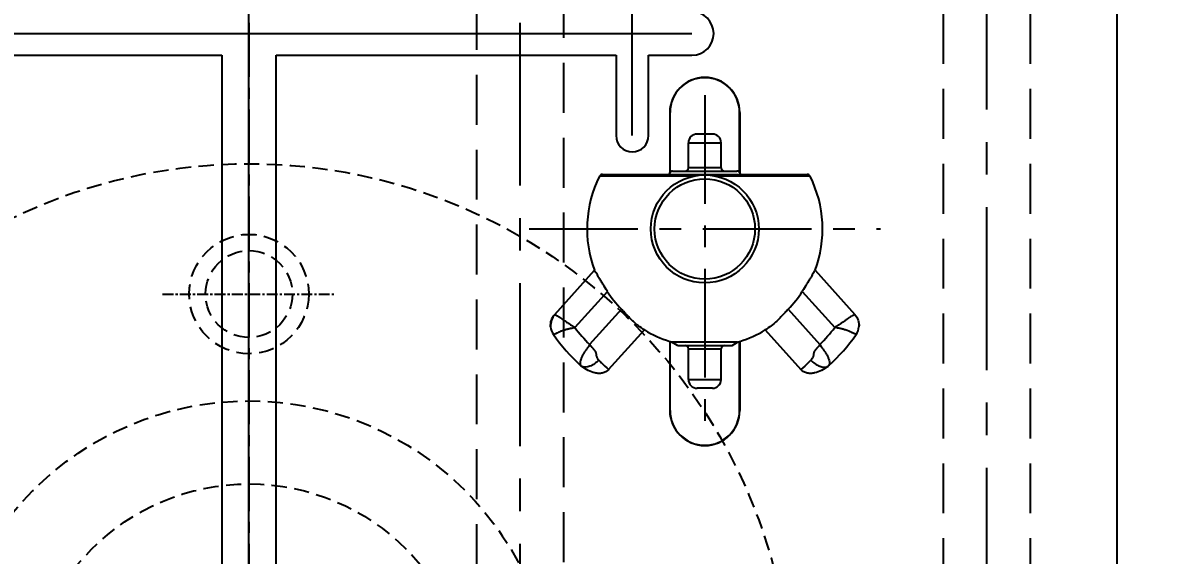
# Model space of a CAD drawing. Header units: millimetres. Extents: x 23490 to 24685, y -23248 to -22403.
# Drawn here: x 24442.8 to 24547.4, y -22621.6 to -22572.5 of the extents above; entities that cross this region are included whole.
import ezdxf

# ---------------------------------------------------------------- set-up
doc = ezdxf.new("R2010")
doc.units = ezdxf.units.MM
doc.header["$LTSCALE"] = 8
doc.linetypes.add('CENTER', pattern=[2, 1.25, -0.25, 0.25, -0.25])
doc.linetypes.add('HIDDEN', pattern=[0.375, 0.25, -0.125])
doc.layers.get('DEFPOINTS').update_dxf_attribs({"color": 6})
for name, color, linetype in [('Cav-cor', 30, 'Continuous'), ('CL', 1, 'Continuous'), ('WT', 4, 'Continuous')]:
    doc.layers.add(name, color=color, linetype=linetype)
doc.layers.add('dim', color=3, linetype='Continuous', lineweight=15)
doc.styles.get("Standard").update_dxf_attribs({"font": 'txt.shx', "width": 0.8, "bigfont": 'chineset.shx'})
doc.dimstyles.new('ISO-25', dxfattribs={"dimtxt": 5, "dimasz": 4, "dimexe": 0.3, "dimexo": 0.3, "dimtad": 0, "dimzin": 1, "dimdsep": 46, "dimtxsty": 'Standard', "dimcen": 0, "dimclrd": 3, "dimclre": 3, "dimclrt": 3, "dimazin": 0, "dimtfac": 1, "dimtofl": 0, "dimtmove": 0, "dimatfit": 0, "dimfxl": 0, "dimarcsym": 0})

# ---------------------------------------------------------------- blocks, each defined once
blk = doc.blocks.new('*D25909')
at = {"layer": 'DEFPOINTS', "color": 0}
for p in [(24534.66, -22515.49), (24646.11, -22515.49), (24534.66, -22755.49)]:
    blk.add_point(p, dxfattribs=at)
at = {"layer": 'dim', "color": 3, "lineweight": -2}
for p, q in [((24534.96, -22515.49), (24646.41, -22515.49)), ((24646.11, -22519.49), (24646.11, -22625.87)), ((24646.11, -22751.49), (24646.11, -22645.12)), ((24534.96, -22755.49), (24646.41, -22755.49))]:
    blk.add_line(p, q, dxfattribs=at)
at = {"layer": 'dim', "color": 3}
for points in [[(24646.78, -22519.49), (24645.45, -22519.49), (24646.11, -22515.49)], [(24645.45, -22751.49), (24646.78, -22751.49), (24646.11, -22755.49)]]:
    blk.add_solid(points, dxfattribs=at)
at = {"layer": 'dim', "color": 3, "insert": (24646.11, -22635.49), "char_height": 5, "attachment_point": 5, "rotation": 90}
blk.add_mtext('240.00', dxfattribs=at)
blk = doc.blocks.new('*D26545')
at = {"layer": 'DEFPOINTS', "color": 0}
for p in [(24543.66, -22526.49), (24553.38, -22526.49), (24532.66, -22755.49)]:
    blk.add_point(p, dxfattribs=at)
at = {"layer": 'dim', "color": 3, "lineweight": -2}
for p, q in [((24543.96, -22526.49), (24553.68, -22526.49)), ((24553.38, -22530.49), (24553.38, -22631.03)), ((24553.38, -22751.49), (24553.38, -22650.95)), ((24532.96, -22755.49), (24553.68, -22755.49))]:
    blk.add_line(p, q, dxfattribs=at)
at = {"layer": 'dim', "color": 3}
for points in [[(24554.05, -22530.49), (24552.72, -22530.49), (24553.38, -22526.49)], [(24552.72, -22751.49), (24554.05, -22751.49), (24553.38, -22755.49)]]:
    blk.add_solid(points, dxfattribs=at)
at = {"layer": 'dim', "color": 3, "insert": (24553.38, -22640.99), "char_height": 5, "attachment_point": 5, "rotation": 90}
blk.add_mtext('229.00', dxfattribs=at)

msp = doc.modelspace()

# ---------------------------------------------------------------- linework, layer by layer
at = {"color": 8, "linetype": 'CENTER', "ltscale": 0.1}
msp.add_line((24455.692, -22597.491), (24471.63, -22597.491), dxfattribs=at)
at = {"color": 8, "linetype": 'HIDDEN', "ltscale": 0.7}
for centre, radius in [((24463.661, -22635.491), 50), ((24463.661, -22597.491), 5.5), ((24463.661, -22597.491), 4), ((24463.661, -22635.491), 28.15), ((24463.661, -22635.491), 20.5)]:
    msp.add_circle(centre, radius, dxfattribs=at)
at = {"layer": 'Cav-cor', "color": 241}
for p, q in [((24543.661, -22747.491), (24543.661, -22523.491)), ((24463.661, -22686.428), (24463.661, -22547.491)), ((24498.981, -22582.895), (24498.981, -22564.087)), ((24425.661, -22573.491), (24504.481, -22573.491)), ((24425.661, -22575.491), (24461.161, -22575.491)), ((24461.161, -22575.491), (24461.161, -22660.415)), ((24466.161, -22660.415), (24466.161, -22575.491)), ((24466.161, -22575.491), (24497.481, -22575.491)), ((24497.481, -22575.491), (24497.481, -22582.895)), ((24500.481, -22582.895), (24500.481, -22575.491)), ((24500.481, -22575.491), (24504.481, -22575.491)), ((24502.434, -22580.761), (24502.434, -22586.348)), ((24502.461, -22580.761), (24502.434, -22580.761)), ((24502.461, -22586.277), (24502.461, -22580.761)), ((24508.861, -22586.277), (24508.861, -22580.761)), ((24508.861, -22580.761), (24508.888, -22580.761)), ((24508.888, -22580.761), (24508.888, -22586.348)), ((24506.365, -22582.747), (24504.958, -22582.747)), ((24504.154, -22585.863), (24504.154, -22583.551)), ((24504.154, -22583.551), (24507.169, -22583.551)), ((24507.169, -22585.863), (24507.169, -22583.551)), ((24507.169, -22585.863), (24504.154, -22585.863)), ((24504.592, -22586.632), (24495.96, -22586.632)), ((24496.231, -22586.466), (24515.092, -22586.466)), ((24502.696, -22586.164), (24508.626, -22586.164)), ((24515.362, -22586.632), (24506.731, -22586.632)), ((24491.828, -22599.383), (24495.504, -22595.304)), ((24515.819, -22595.304), (24519.494, -22599.383)), ((24496.681, -22597.249), (24493.689, -22600.57)), ((24514.642, -22597.249), (24517.634, -22600.57)), ((24497.971, -22598.884), (24495.048, -22602.128)), ((24513.352, -22598.884), (24516.274, -22602.128)), ((24496.803, -22604.454), (24500.093, -22600.802)), ((24511.229, -22600.802), (24514.519, -22604.454)), ((24502.434, -22601.849), (24502.434, -22608.221)), ((24502.461, -22608.221), (24502.461, -22601.862)), ((24508.686, -22601.915), (24502.637, -22601.915)), ((24503.154, -22602.244), (24502.637, -22601.915)), ((24503.154, -22602.244), (24508.169, -22602.244)), ((24504.154, -22602.546), (24507.169, -22602.546)), ((24504.154, -22605.36), (24504.154, -22602.546)), ((24507.169, -22605.36), (24507.169, -22602.546)), ((24508.169, -22602.244), (24508.686, -22601.915)), ((24508.861, -22608.221), (24508.861, -22601.862)), ((24508.888, -22601.849), (24508.888, -22608.221)), ((24504.154, -22605.36), (24507.169, -22605.36)), ((24506.365, -22606.164), (24504.958, -22606.164)), ((24502.434, -22608.221), (24502.461, -22608.221)), ((24508.888, -22608.221), (24508.861, -22608.221))]:
    msp.add_line(p, q, dxfattribs=at)
for radius in [4.975, 4.623]:
    msp.add_circle((24505.661, -22591.491), radius, dxfattribs=at)
for centre, radius, start, end in [((24504.481, -22573.491), 2, 270, 90), ((24505.661, -22580.761), 3.227, 0, 180), ((24505.661, -22580.761), 3.2, 0, 180), ((24504.958, -22583.551), 0.804, 90, 180), ((24506.365, -22583.551), 0.804, 0, 90), ((24498.981, -22582.895), 1.5, 180, 0), ((24503.852, -22585.863), 0.301, 270, 0), ((24507.47, -22585.863), 0.301, 180, 270), ((24505.661, -22591.491), 10.85, 153.39795, 200.57502), ((24496.23, -22586.767), 0.302, 90.04639, 153.42911), ((24502.696, -22586.466), 0.301, 90, 141.28488), ((24508.626, -22586.466), 0.301, 38.71512, 90), ((24515.092, -22586.767), 0.302, 26.60244, 89.94988), ((24505.661, -22591.491), 10.85, 339.42498, 26.60274), ((24505.661, -22591.491), 10.668, 212.66755, 223.87194), ((24505.661, -22591.491), 10.668, 316.12806, 327.33245), ((24491.538, -22599.843), 0.544, 56.25526, 57.77713), ((24519.784, -22599.843), 0.544, 122.22287, 123.74474), ((24492.941, -22600.368), 1.49, 185.03934, 214.93446), ((24505.661, -22591.491), 15.026, 217.17367, 225.06496), ((24505.661, -22591.491), 15.026, 314.93504, 322.82633), ((24518.381, -22600.368), 1.49, 325.06553, 354.96067), ((24505.661, -22591.491), 17.001, 214.91386, 227.69336), ((24505.661, -22591.491), 10.85, 239.12155, 252.69513), ((24505.661, -22591.491), 10.85, 287.30487, 300.87845), ((24505.661, -22591.491), 17.001, 312.30664, 325.08614), ((24505.661, -22591.491), 10.854, 252.85312, 253.82104), ((24503.852, -22602.546), 0.301, 0, 90), ((24507.47, -22602.546), 0.301, 90, 180), ((24505.661, -22591.491), 10.854, 286.17896, 287.14688), ((24495.678, -22602.46), 2.169, 227.69338, 231.70797), ((24515.645, -22602.46), 2.169, 308.29202, 312.30661), ((24504.958, -22605.36), 0.804, 180, 270), ((24506.365, -22605.36), 0.804, 270, 0), ((24505.661, -22608.221), 3.227, 180, 0), ((24505.661, -22608.221), 3.2, 180, 0)]:
    msp.add_arc(centre, radius, start, end, dxfattribs=at)
for points in [[(24502.41, -22586.466), (24502.41, -22586.426), (24502.418, -22586.385), (24502.434, -22586.348)], [(24508.888, -22586.348), (24508.904, -22586.385), (24508.913, -22586.426), (24508.913, -22586.466)]]:
    msp.add_open_spline(points, degree=3, dxfattribs=at)
for points, knots in [([(24502.434, -22586.348), (24502.437, -22586.332), (24502.444, -22586.308), (24502.455, -22586.285), (24502.461, -22586.277)], [0, 0, 0, 0, 0.6301306, 1, 1, 1, 1]), ([(24508.861, -22586.277), (24508.867, -22586.285), (24508.879, -22586.308), (24508.885, -22586.332), (24508.888, -22586.348)], [0, 0, 0, 0, 0.3698536, 1, 1, 1, 1]), ([(24496.681, -22597.249), (24496.542, -22597.033), (24496.343, -22596.709), (24496.091, -22596.286), (24495.921, -22596), (24495.773, -22595.752), (24495.654, -22595.554), (24495.567, -22595.41), (24495.52, -22595.334), (24495.504, -22595.304)], [0, 0, 0, 0, 0.3389146, 0.5008504, 0.6498534, 0.7781531, 0.8817037, 0.954563, 1, 1, 1, 1]), ([(24515.819, -22595.304), (24515.803, -22595.334), (24515.755, -22595.41), (24515.668, -22595.554), (24515.55, -22595.752), (24515.401, -22596), (24515.231, -22596.286), (24514.979, -22596.709), (24514.78, -22597.033), (24514.642, -22597.249)], [0, 0, 0, 0, 0.0454372, 0.1182966, 0.221847, 0.3501468, 0.4991495, 0.6610853, 1, 1, 1, 1]), ([(24491.457, -22600.499), (24491.44, -22600.3), (24491.486, -22599.889), (24491.694, -22599.532), (24491.828, -22599.383)], [0, 0, 0, 0, 0.4999732, 1, 1, 1, 1]), ([(24491.841, -22599.391), (24491.708, -22599.54), (24491.5, -22599.894), (24491.445, -22600.301), (24491.457, -22600.499)], [0, 0, 0, 0, 0.5011538, 1, 1, 1, 1]), ([(24491.841, -22599.391), (24491.847, -22599.395), (24491.863, -22599.4), (24491.883, -22599.404), (24491.9, -22599.409), (24491.913, -22599.415), (24491.926, -22599.423), (24491.94, -22599.43), (24491.955, -22599.438), (24491.976, -22599.451), (24492.005, -22599.469), (24492.043, -22599.49), (24492.084, -22599.513), (24492.129, -22599.539), (24492.195, -22599.576), (24492.264, -22599.617), (24492.336, -22599.66), (24492.393, -22599.697), (24492.451, -22599.739), (24492.533, -22599.797), (24492.64, -22599.876), (24492.775, -22599.973), (24492.918, -22600.07), (24493.118, -22600.204), (24493.374, -22600.372), (24493.583, -22600.504), (24493.689, -22600.57)], [0, 0, 0, 0, 0.0102326, 0.0220114, 0.0283254, 0.0347386, 0.0414528, 0.0486969, 0.056496, 0.0647701, 0.0826839, 0.1025494, 0.1242167, 0.1475937, 0.1726472, 0.2274374, 0.2571006, 0.2881427, 0.3205781, 0.3544005, 0.4259194, 0.5018071, 0.5810229, 0.6626335, 0.8301528, 1, 1, 1, 1]), ([(24500.093, -22600.802), (24499.905, -22600.684), (24499.63, -22600.491), (24499.279, -22600.206), (24499.022, -22599.978), (24498.774, -22599.733), (24498.525, -22599.466), (24498.257, -22599.181), (24498.068, -22598.986), (24497.971, -22598.884)], [0, 0, 0, 0, 0.2321976, 0.3510212, 0.4713391, 0.591215, 0.7155613, 0.8532583, 1, 1, 1, 1]), ([(24513.352, -22598.884), (24513.255, -22598.985), (24513.065, -22599.181), (24512.797, -22599.465), (24512.549, -22599.734), (24512.219, -22600.057), (24511.787, -22600.424), (24511.418, -22600.684), (24511.23, -22600.802)], [0, 0, 0, 0, 0.1466758, 0.2844455, 0.4082161, 0.5288495, 0.7677059, 1, 1, 1, 1]), ([(24519.482, -22599.391), (24519.476, -22599.395), (24519.46, -22599.4), (24519.44, -22599.404), (24519.422, -22599.409), (24519.409, -22599.415), (24519.397, -22599.423), (24519.383, -22599.43), (24519.368, -22599.438), (24519.346, -22599.451), (24519.317, -22599.469), (24519.279, -22599.49), (24519.238, -22599.513), (24519.193, -22599.539), (24519.128, -22599.576), (24519.059, -22599.617), (24518.986, -22599.66), (24518.929, -22599.697), (24518.871, -22599.739), (24518.789, -22599.797), (24518.682, -22599.876), (24518.548, -22599.973), (24518.404, -22600.07), (24518.205, -22600.204), (24517.948, -22600.372), (24517.739, -22600.504), (24517.634, -22600.57)], [0, 0, 0, 0, 0.0102326, 0.0220114, 0.0283254, 0.0347386, 0.0414528, 0.0486969, 0.056496, 0.0647701, 0.0826839, 0.1025494, 0.1242167, 0.1475937, 0.1726472, 0.2274374, 0.2571006, 0.2881427, 0.3205781, 0.3544005, 0.4259194, 0.5018071, 0.5810229, 0.6626335, 0.8301528, 1, 1, 1, 1]), ([(24519.482, -22599.391), (24519.614, -22599.54), (24519.822, -22599.894), (24519.878, -22600.301), (24519.865, -22600.499)], [0, 0, 0, 0, 0.5011538, 1, 1, 1, 1]), ([(24519.494, -22599.383), (24519.628, -22599.532), (24519.836, -22599.889), (24519.883, -22600.3), (24519.865, -22600.499)], [0, 0, 0, 0, 0.5000435, 1, 1, 1, 1]), ([(24491.72, -22601.221), (24491.732, -22601.218), (24491.761, -22601.207), (24491.809, -22601.183), (24491.87, -22601.152), (24491.947, -22601.115), (24492.036, -22601.073), (24492.119, -22601.036), (24492.191, -22601.002), (24492.25, -22600.975), (24492.312, -22600.949), (24492.374, -22600.918), (24492.441, -22600.888), (24492.512, -22600.865), (24492.573, -22600.842), (24492.622, -22600.824), (24492.673, -22600.808), (24492.739, -22600.789), (24492.819, -22600.764), (24492.9, -22600.74), (24492.984, -22600.719), (24493.069, -22600.699), (24493.156, -22600.679), (24493.243, -22600.659), (24493.361, -22600.634), (24493.509, -22600.604), (24493.629, -22600.581), (24493.689, -22600.57)], [0, 0, 0, 0, 0.0181821, 0.0439139, 0.0771532, 0.1177892, 0.1654621, 0.2197051, 0.2491124, 0.2800031, 0.3123242, 0.3458551, 0.3807244, 0.4169375, 0.4542047, 0.4732104, 0.4924877, 0.531779, 0.5718507, 0.6126455, 0.6541558, 0.6962506, 0.7387954, 0.7817292, 0.8249994, 0.9122653, 1, 1, 1, 1]), ([(24519.602, -22601.221), (24519.59, -22601.218), (24519.562, -22601.207), (24519.514, -22601.183), (24519.452, -22601.152), (24519.376, -22601.115), (24519.286, -22601.073), (24519.203, -22601.036), (24519.131, -22601.002), (24519.073, -22600.975), (24519.01, -22600.949), (24518.948, -22600.918), (24518.881, -22600.888), (24518.81, -22600.865), (24518.75, -22600.842), (24518.7, -22600.824), (24518.649, -22600.808), (24518.583, -22600.789), (24518.504, -22600.764), (24518.422, -22600.74), (24518.338, -22600.719), (24518.253, -22600.699), (24518.167, -22600.679), (24518.08, -22600.659), (24517.962, -22600.634), (24517.813, -22600.604), (24517.694, -22600.581), (24517.634, -22600.57)], [0, 0, 0, 0, 0.0181821, 0.0439139, 0.0771532, 0.1177892, 0.1654621, 0.2197051, 0.2491124, 0.2800031, 0.3123242, 0.3458551, 0.3807244, 0.4169375, 0.4542047, 0.4732104, 0.4924877, 0.531779, 0.5718507, 0.6126455, 0.6541558, 0.6962506, 0.7387954, 0.7817292, 0.8249994, 0.9122653, 1, 1, 1, 1]), ([(24495.048, -22602.128), (24495.042, -22602.141), (24495.029, -22602.169), (24495.01, -22602.211), (24494.99, -22602.252), (24494.971, -22602.294), (24494.948, -22602.324), (24494.932, -22602.35), (24494.914, -22602.374), (24494.89, -22602.404), (24494.864, -22602.441), (24494.836, -22602.476), (24494.802, -22602.525), (24494.754, -22602.582), (24494.706, -22602.655), (24494.653, -22602.724), (24494.605, -22602.794), (24494.545, -22602.887), (24494.473, -22603), (24494.398, -22603.134), (24494.312, -22603.302), (24494.233, -22603.498), (24494.178, -22603.717), (24494.169, -22603.906), (24494.196, -22604.018), (24494.218, -22604.064)], [0, 0, 0, 0, 0.02107, 0.0421175, 0.0631715, 0.0841944, 0.1051551, 0.1156232, 0.1260728, 0.1469306, 0.1677142, 0.1884151, 0.2090245, 0.2499088, 0.2903231, 0.3301447, 0.3693277, 0.4078211, 0.4823631, 0.5533561, 0.6203745, 0.7414297, 0.8443719, 0.9296589, 1, 1, 1, 1]), ([(24495.048, -22602.128), (24495.069, -22602.162), (24495.112, -22602.229), (24495.17, -22602.309), (24495.225, -22602.366), (24495.27, -22602.404), (24495.31, -22602.447), (24495.347, -22602.491), (24495.384, -22602.535), (24495.413, -22602.573), (24495.436, -22602.602), (24495.46, -22602.63), (24495.488, -22602.667), (24495.51, -22602.707), (24495.535, -22602.734), (24495.556, -22602.751), (24495.576, -22602.769), (24495.59, -22602.792), (24495.594, -22602.819), (24495.596, -22602.845), (24495.607, -22602.87), (24495.622, -22602.891), (24495.63, -22602.917), (24495.63, -22602.943), (24495.632, -22602.97), (24495.637, -22602.996), (24495.642, -22603.022), (24495.646, -22603.057), (24495.652, -22603.101), (24495.66, -22603.152), (24495.67, -22603.203), (24495.689, -22603.268), (24495.721, -22603.346), (24495.786, -22603.461), (24495.848, -22603.539), (24495.893, -22603.585)], [0, 0, 0, 0, 0.0690319, 0.1378581, 0.1721021, 0.2061462, 0.239903, 0.2734458, 0.3066229, 0.3394513, 0.3557307, 0.3719097, 0.4038765, 0.4354713, 0.4512264, 0.4671071, 0.4824416, 0.4971387, 0.5126952, 0.5286103, 0.5437082, 0.5586087, 0.5734569, 0.5892153, 0.6048716, 0.6200784, 0.6352323, 0.6505137, 0.6810451, 0.7113496, 0.7413921, 0.7710324, 0.8293733, 0.8868267, 1, 1, 1, 1]), ([(24502.434, -22601.849), (24502.436, -22601.851), (24502.445, -22601.856), (24502.454, -22601.86), (24502.461, -22601.862)], [0, 0, 0, 0, 0.263436, 1, 1, 1, 1]), ([(24508.861, -22601.862), (24508.863, -22601.862), (24508.873, -22601.858), (24508.882, -22601.853), (24508.888, -22601.849)], [0, 0, 0, 0, 0.2384022, 1, 1, 1, 1]), ([(24516.274, -22602.128), (24516.253, -22602.162), (24516.211, -22602.229), (24516.152, -22602.309), (24516.097, -22602.366), (24516.053, -22602.404), (24516.013, -22602.447), (24515.976, -22602.491), (24515.938, -22602.535), (24515.91, -22602.573), (24515.886, -22602.602), (24515.862, -22602.63), (24515.834, -22602.667), (24515.812, -22602.707), (24515.787, -22602.734), (24515.766, -22602.751), (24515.746, -22602.769), (24515.732, -22602.792), (24515.729, -22602.819), (24515.726, -22602.845), (24515.715, -22602.87), (24515.7, -22602.891), (24515.693, -22602.917), (24515.693, -22602.943), (24515.691, -22602.97), (24515.685, -22602.996), (24515.68, -22603.022), (24515.676, -22603.057), (24515.671, -22603.101), (24515.663, -22603.152), (24515.653, -22603.203), (24515.633, -22603.268), (24515.602, -22603.346), (24515.537, -22603.461), (24515.475, -22603.539), (24515.429, -22603.585)], [0, 0, 0, 0, 0.0690319, 0.1378581, 0.1721021, 0.2061462, 0.239903, 0.2734458, 0.3066229, 0.3394513, 0.3557307, 0.3719097, 0.4038765, 0.4354713, 0.4512264, 0.4671071, 0.4824416, 0.4971387, 0.5126952, 0.5286103, 0.5437082, 0.5586087, 0.5734569, 0.5892153, 0.6048716, 0.6200784, 0.6352323, 0.6505137, 0.6810451, 0.7113496, 0.7413921, 0.7710324, 0.8293733, 0.8868267, 1, 1, 1, 1]), ([(24516.274, -22602.128), (24516.28, -22602.141), (24516.293, -22602.169), (24516.313, -22602.211), (24516.333, -22602.252), (24516.351, -22602.294), (24516.375, -22602.324), (24516.391, -22602.35), (24516.408, -22602.374), (24516.432, -22602.404), (24516.459, -22602.441), (24516.486, -22602.476), (24516.521, -22602.525), (24516.568, -22602.582), (24516.616, -22602.655), (24516.669, -22602.724), (24516.717, -22602.794), (24516.777, -22602.887), (24516.849, -22603), (24516.925, -22603.134), (24517.01, -22603.302), (24517.09, -22603.498), (24517.144, -22603.717), (24517.153, -22603.906), (24517.127, -22604.018), (24517.105, -22604.064)], [0, 0, 0, 0, 0.02107, 0.0421175, 0.0631715, 0.0841944, 0.1051551, 0.1156232, 0.1260728, 0.1469306, 0.1677142, 0.1884151, 0.2090245, 0.2499088, 0.2903231, 0.3301447, 0.3693277, 0.4078211, 0.4823631, 0.5533561, 0.6203745, 0.7414297, 0.8443719, 0.9296589, 1, 1, 1, 1]), ([(24495.893, -22603.585), (24495.773, -22603.708), (24495.578, -22603.872), (24495.292, -22604.043), (24494.925, -22604.208), (24494.558, -22604.265), (24494.334, -22604.162)], [0, 0, 0, 0, 0.2966333, 0.4387739, 0.5732824, 1, 1, 1, 1]), ([(24495.893, -22603.585), (24495.968, -22603.662), (24496.265, -22603.958), (24496.571, -22604.245), (24496.803, -22604.454)], [0, 0, 0, 0, 0.2551633, 1, 1, 1, 1]), ([(24515.429, -22603.585), (24515.354, -22603.662), (24515.058, -22603.958), (24514.751, -22604.245), (24514.519, -22604.454)], [0, 0, 0, 0, 0.2551633, 1, 1, 1, 1]), ([(24515.429, -22603.585), (24515.549, -22603.708), (24515.745, -22603.872), (24516.031, -22604.043), (24516.397, -22604.208), (24516.764, -22604.265), (24516.989, -22604.162)], [0, 0, 0, 0, 0.2966333, 0.4387739, 0.5732824, 1, 1, 1, 1]), ([(24496.803, -22604.454), (24496.728, -22604.538), (24496.544, -22604.679), (24496.219, -22604.79), (24495.877, -22604.815), (24495.426, -22604.756), (24494.891, -22604.552), (24494.511, -22604.303), (24494.334, -22604.162)], [0, 0, 0, 0, 0.1249009, 0.2498792, 0.374988, 0.5001483, 0.7499653, 1, 1, 1, 1]), ([(24516.989, -22604.162), (24516.811, -22604.303), (24516.431, -22604.552), (24515.896, -22604.756), (24515.445, -22604.815), (24515.104, -22604.79), (24514.778, -22604.679), (24514.595, -22604.538), (24514.519, -22604.454)], [0, 0, 0, 0, 0.2500203, 0.4998183, 0.6249715, 0.7500835, 0.8750853, 1, 1, 1, 1])]:
    msp.add_open_spline(points, degree=3, knots=knots, dxfattribs=at)
at = {"layer": 'CL', "color": 7, "linetype": 'CENTER', "ltscale": 0.5}
msp.add_line((24463.661, -22460.491), (24463.661, -22810.491), dxfattribs=at)
at = {"layer": 'CL', "color": 6, "linetype": 'CENTER'}
for p, q in [((24505.661, -22579.167), (24505.661, -22610.003)), ((24489.481, -22591.491), (24521.842, -22591.491))]:
    msp.add_line(p, q, dxfattribs=at)
at = {"layer": 'WT', "color": 125, "linetype": 'CENTER', "ltscale": 1.5}
for p, q in [((24531.661, -22700.491), (24531.661, -22460.491)), ((24488.661, -22755.491), (24488.661, -22527.491))]:
    msp.add_line(p, q, dxfattribs=at)
at = {"layer": 'WT', "color": 125, "linetype": 'HIDDEN', "ltscale": 2.3}
for p, q in [((24484.661, -22747.491), (24484.661, -22525.491)), ((24492.661, -22739.491), (24492.661, -22531.491)), ((24527.661, -22700.491), (24527.661, -22531.491)), ((24535.661, -22700.491), (24535.661, -22531.491))]:
    msp.add_line(p, q, dxfattribs=at)

# ---------------------------------------------------------------- dimensions: what is measured, and where the dimension line sits
at = {"layer": 'dim'}
for base, p1, p2, picture, middle in [((24646.113, -22515.491), (24534.661, -22755.491), (24534.661, -22515.491), '*D25909', (24646.113, -22635.491)), ((24553.385, -22526.491), (24532.661, -22755.491), (24543.661, -22526.491), '*D26545', (24553.385, -22640.991))]:
    dim = msp.add_linear_dim(base=base, p1=p1, p2=p2, angle=90, dimstyle='ISO-25', dxfattribs=at)
    dim.commit()
    dim.dimension.update_dxf_attribs({"geometry": picture, "text_midpoint": middle})

doc.saveas('drawing.dxf')
